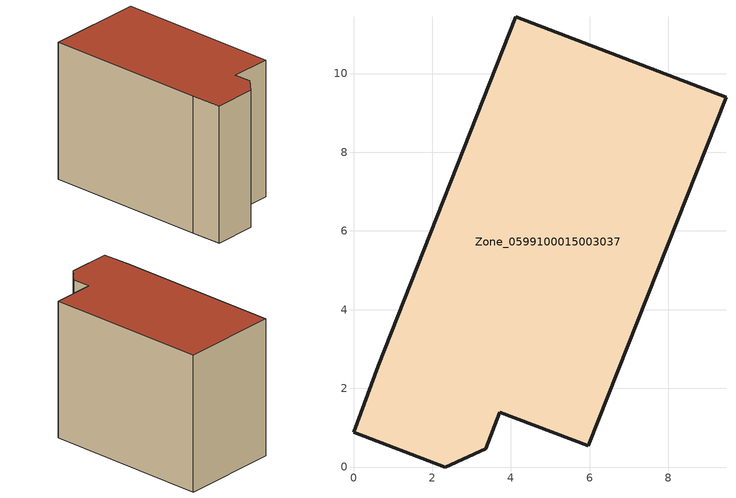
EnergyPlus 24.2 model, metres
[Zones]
Zone_0599100015003037
 floor ground (C_G): 3.72,1.4 3.36,0.46 2.33,0 0,0.89 0.63,2.58 4.12,11.44 9.46,9.39 5.96,0.54 z0.79
 wall outside (C_F): 0.63,2.58 0,0.89 2.33,0 3.36,0.46 3.72,1.4 5.96,0.54 9.46,9.39 4.12,11.44 0.63,2.58 z0.79:8.77
 roof outside (C_R): 5.96,0.54 9.46,9.39 4.12,11.44 0.63,2.58 0,0.89 2.33,0 3.36,0.46 3.72,1.4 z8.77
[BUILDING]
Pand.0599100015003037: North Axis=0; Terrain=City; Loads Convergence Tolerance Value=0.04; Temperature Convergence Tolerance Value=0.4; Solar Distribution=FullExterior; Maximum Number of Warmup Days=25; Minimum Number of Warmup Days=1
[Site:Location]
Rotterdam.The.Hague.AP_ZH_NLD Design_Conditions: Latitude=51.96; Longitude=4.45; Time Zone=1; Elevation=-4.5
[SITE:GROUNDTEMPERATURE:BUILDINGSURFACE]
18, 18, 18, 18, 18, 18, 18, 18, 18, 18, 18, 18
[MATERIAL] Thermal Absorptance=0.9; Solar Absorptance=0.7; Visible Absorptance=0.7
Name | Roughness | Thickness | Conductivity | Density | Specific Heat
G.TI.1965-1974 | MediumSmooth | 0.15 | 0.882353 | 540 | 1210
F.TI.1965-1974 | Rough | 0.3 | 0.697674 | 1920 | 840
R.TI.1965-1974 | MediumRough | 0.2 | 0.232558 | 1500 | 1000
[CONSTRUCTION]
C_G: G.TI.1965-1974
C_F: F.TI.1965-1974
C_R: R.TI.1965-1974
[ZONE]
Zone_0599100015003037: Type=1; Multiplier=1; Ceiling Height=Autocalculate; Volume=Autocalculate; Floor Area=autocalculate; Part of Total Floor Area=Yes
[ZONEINFILTRATION:DESIGNFLOWRATE]
Infil_Zone_0599100015003037: Zone or ZoneList or Space or SpaceList=Zone_0599100015003037; Schedule=AlwaysOn; Design Flow Rate Calculation Method=Flow/Area; Flow Rate per Floor Area=0.003; Constant Term Coefficient=1; Temperature Term Coefficient=0; Velocity Term Coefficient=0; Velocity Squared Term Coefficient=0
[HVACTEMPLATE:ZONE:IDEALLOADSAIRSYSTEM]
Zone_0599100015003037: Maximum Heating Supply Air Temperature=50; Minimum Cooling Supply Air Temperature=13; Maximum Heating Supply Air Humidity Ratio=0.0156; Minimum Cooling Supply Air Humidity Ratio=0.0077; Heating Limit=NoLimit; Cooling Limit=NoLimit; Dehumidification Control Type=ConstantSensibleHeatRatio; Cooling Sensible Heat Ratio=0.7; Dehumidification Setpoint=60; Humidification Control Type=None; Humidification Setpoint=30; Outdoor Air Method=None; Outdoor Air Flow Rate per Person=0.00944; Outdoor Air Flow Rate per Zone Floor Area=0; Outdoor Air Flow Rate per Zone=0; Demand Controlled Ventilation Type=None; Outdoor Air Economizer Type=NoEconomizer; Heat Recovery Type=None; Sensible Heat Recovery Effectiveness=0.7; Latent Heat Recovery Effectiveness=0.65
[ZONECONTROL:THERMOSTAT]
ThermostatControl_Zone_0599100015003037: Zone or ZoneList=Zone_0599100015003037; Control Type Schedule=DualSetpointControlType; Control 1=Thermostat_Zone_0599100015003037; Temperature Difference Between Cutout And Setpoint=0
[THERMOSTATSETPOINT:DUALSETPOINT]
Thermostat_Zone_0599100015003037: Heating Setpoint Temperature Schedule=HeatingSetpoint_Zone_0599100015003037; Cooling Setpoint Temperature Schedule=CoolingSetpoint_Zone_0599100015003037
[SCHEDULE:COMPACT]
HeatingSetpoint_Zone_0599100015003037: Through: 12/31, For: AllDays, Until: 24:00, 21
CoolingSetpoint_Zone_0599100015003037: Through: 12/31, For: AllDays, Until: 24:00, 24
DualSetpointControlType: Through: 12/31, For: AllDays, Until: 24:00, 4
AlwaysOn: Through: 12/31, For: AllDays, Until: 24:00, 1
